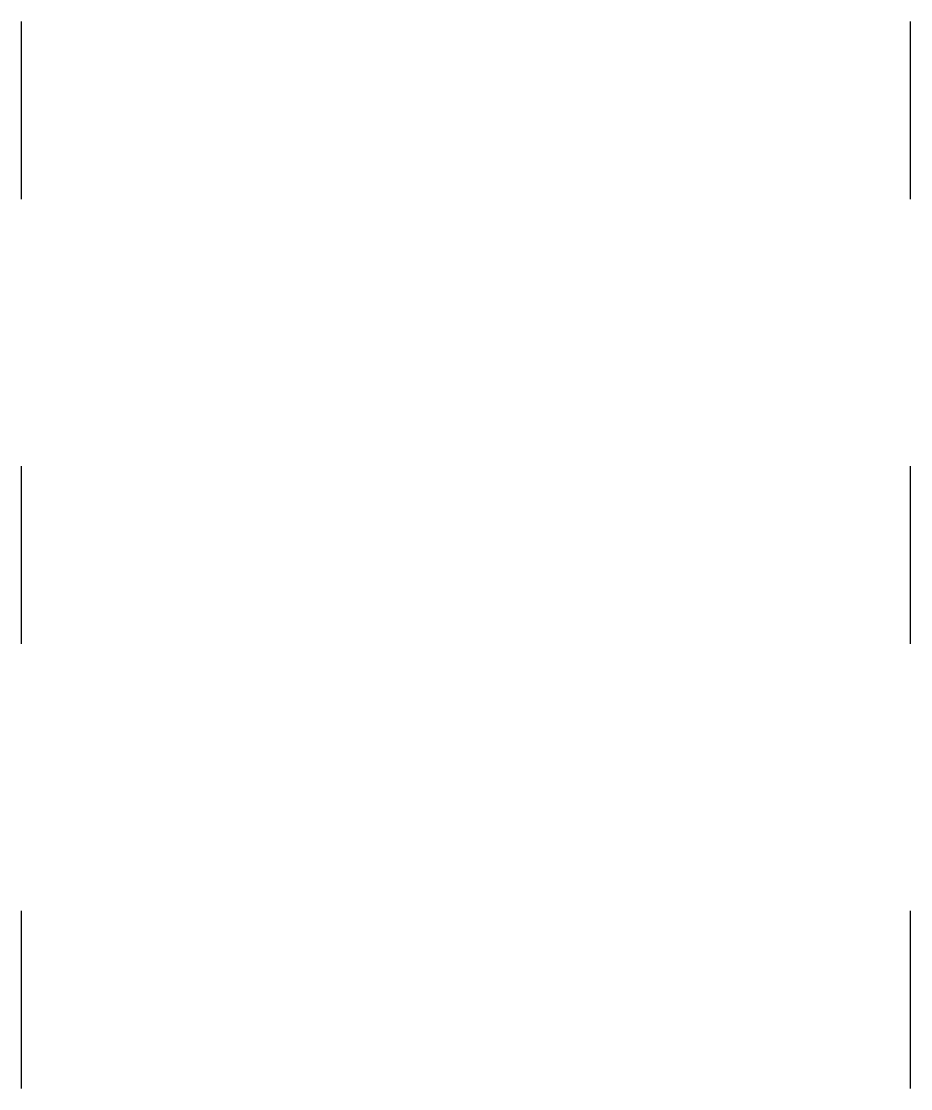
# Model space of a CAD drawing. Header units: millimetres. Extents: x -20 to 0, y 0 to 24.
import ezdxf

# ---------------------------------------------------------------- set-up
doc = ezdxf.new("R2010")
doc.units = ezdxf.units.MM
doc.layers.get('0').update_dxf_attribs({"linetype": 'CONTINUOUS'})

# ---------------------------------------------------------------- blocks, each defined once
blk = doc.blocks.new('B')
at = {"color": 0, "linetype": 'BYBLOCK'}
blk.add_line((0, 0), (2, 0), dxfattribs=at)

msp = doc.modelspace()

# ---------------------------------------------------------------- block references
at = {"color": 1, "xscale": 2, "yscale": 3, "rotation": 90, "row_count": 2, "column_count": 3, "row_spacing": 20, "column_spacing": 10}
msp.add_blockref('B', (0, 0), dxfattribs=at)

doc.saveas('drawing.dxf')
